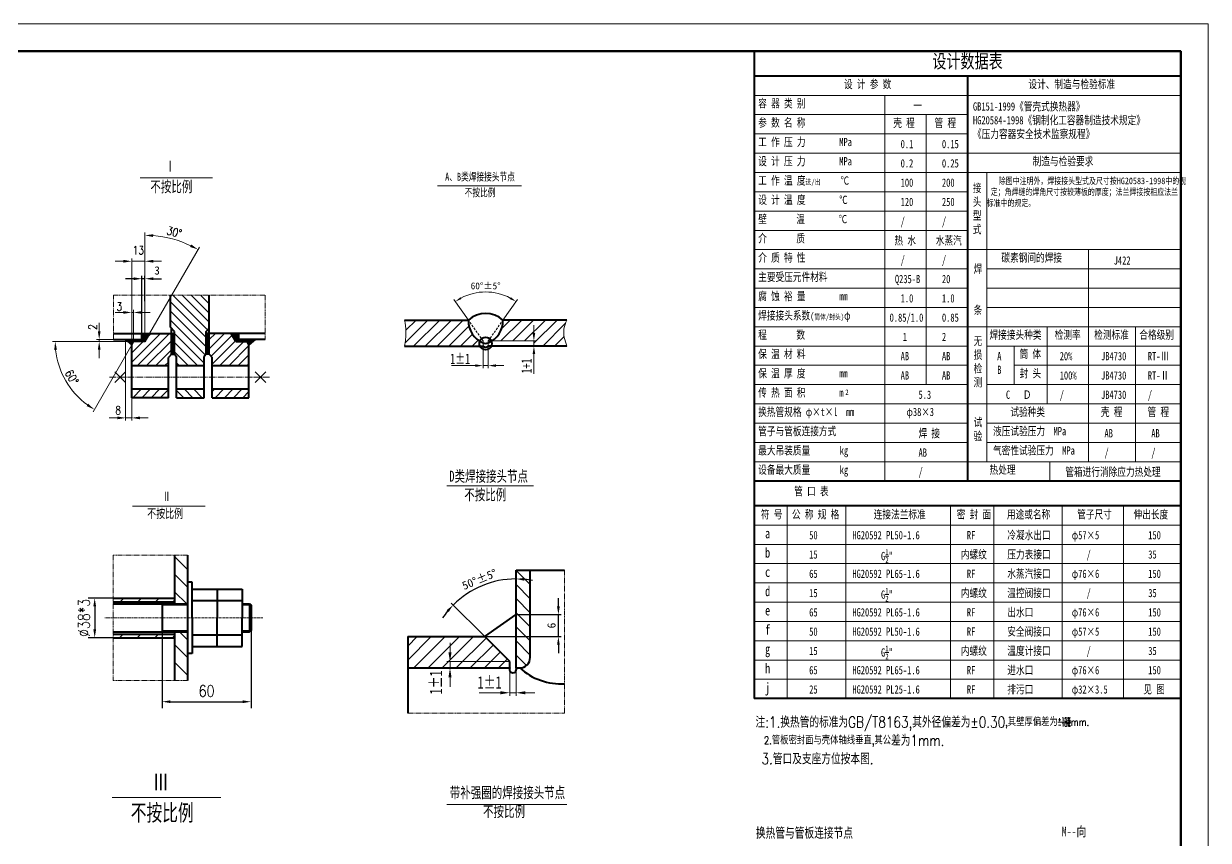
# Model space of a CAD drawing. Extents: x 0 to 19525, y -1551 to 5940.
# Drawn here: x 15222 to 19525, y 2975 to 5940 of the extents above; entities that cross this region are included whole.
import ezdxf

# ---------------------------------------------------------------- set-up
doc = ezdxf.new("R2010")
doc.units = 0
doc.header["$LTSCALE"] = 10
doc.header["$PDMODE"] = 1
for name, pattern in [('JXX-L', [2.95, 1.9, -0.25, 0.15, -0.25, 0.15, -0.25]), ('XX-L', [1.25, 0.75, -0.5]), ('ZXX-L', [3.28, 2.5, -0.3, 0.18, -0.3]), ('ZXX-S', [1.27, 0.75, -0.2, 0.12, -0.2])]:
    doc.linetypes.add(name, pattern=pattern)
doc.layers.get('Defpoints').update_dxf_attribs({"linetype": 'CONTINUOUS'})
doc.layers.add('5剖面线层', color=2, linetype='CONTINUOUS')
doc.layers.add('7标注层', color=4, linetype='CONTINUOUS')
for name, color, linetype, lineweight in [('A 粗实线', 1, 'CONTINUOUS', 40), ('B 细实线', 7, 'CONTINUOUS', 18), ('C 文 字', 2, 'CONTINUOUS', 20), ('D 短中心线', 3, 'ZXX-S', 18), ('E 长中心线', 3, 'ZXX-L', 18), ('G 长虚线', 6, 'XX-L', 20), ('I 长双点线', 3, 'JXX-L', 18), ('J 标注尺寸', 2, 'CONTINUOUS', 18)]:
    doc.layers.add(name, color=color, linetype=linetype, lineweight=lineweight)
doc.styles.add('HZTXT', font='SIMFANG.TTF', dxfattribs={"width": 0.75})
doc.styles.add('PC_TEXTSTYLE', font='romans.shx', dxfattribs={"width": 0.8, "bigfont": 'hzfs.shx'})
doc.styles.get("Standard").update_dxf_attribs({"font": 'SIMFANG.TTF'})
doc.styles.add('style2', font='SIMFANG.TTF', dxfattribs={"width": 0.7})
doc.styles.add('TH_GBDIM', font='romans.shx', dxfattribs={"width": 0.8, "bigfont": 'gbcbig.shx'})
doc.styles.add('标题中文', font='SIMFANG.TTF', dxfattribs={"width": 0.7})
doc.dimstyles.new('TH_GBDIM', dxfattribs={"dimscale": 12, "dimtxt": 3.5, "dimasz": 2.5, "dimexe": 2, "dimexo": 0, "dimgap": 1.5, "dimtad": 1, "dimdec": 1, "dimzin": 0, "dimdsep": 46, "dimtxsty": 'TH_GBDIM', "dimcen": 2.5, "dimclrd": 130, "dimclre": 130, "dimclrt": 3, "dimadec": 0, "dimazin": 0, "dimtfac": 0.714286, "dimtdec": 1, "dimtmove": 0, "dimatfit": 3, "dimfxl": 0, "dimtolj": 1, "dimtzin": 0, "dimlwd": -1, "dimlwe": -1, "dimarcsym": 0})
doc.dimstyles.new('通用标注4.0', dxfattribs={"dimscale": 10, "dimtxt": 3, "dimasz": 3, "dimexe": 1, "dimexo": 0, "dimgap": 1, "dimtad": 1, "dimdec": 0, "dimzin": 0, "dimdsep": 46, "dimtxsty": 'Standard', "dimcen": 0, "dimadec": 0, "dimazin": 0, "dimtfac": 0.375, "dimtdec": 0, "dimtmove": 2, "dimatfit": 3, "dimfxl": 0, "dimtzin": 0, "dimarcsym": 0})

# ---------------------------------------------------------------- blocks, each defined once
blk = doc.blocks.new('*D71')
at = {"layer": '7标注层', "color": 130}
for p, q in [((15547.6, 3854.6), (15456.4, 3854.6)), ((15480.4, 3824.6), (15480.4, 3740.9)), ((15547.6, 3710.9), (15456.4, 3710.9))]:
    blk.add_line(p, q, dxfattribs=at)
for points in [[(15475.4, 3824.6), (15485.4, 3824.6), (15480.4, 3854.6)], [(15475.4, 3740.9), (15485.4, 3740.9), (15480.4, 3710.9)]]:
    blk.add_solid(points, dxfattribs=at)
at = {"layer": 'Defpoints', "color": 0}
for p in [(15547.6, 3854.6), (15480.4, 3710.9), (15547.6, 3710.9)]:
    blk.add_point(p, dxfattribs=at)
at = {"layer": '7标注层', "color": 3, "insert": (15441.4, 3782.7), "char_height": 42, "attachment_point": 5, "rotation": 90, "style": 'TH_GBDIM'}
blk.add_mtext('\\A1;%%c38*3', dxfattribs=at)
blk = doc.blocks.new('*D72')
at = {"layer": '7标注层', "color": 130}
for p, q in [((15725.5, 3736.8), (15725.5, 3454.6)), ((16048.1, 3736.8), (16048.1, 3454.6)), ((15755.5, 3478.6), (16018.1, 3478.6))]:
    blk.add_line(p, q, dxfattribs=at)
for points in [[(15755.5, 3483.6), (15755.5, 3473.6), (15725.5, 3478.6)], [(16018.1, 3483.6), (16018.1, 3473.6), (16048.1, 3478.6)]]:
    blk.add_solid(points, dxfattribs=at)
at = {"layer": 'Defpoints', "color": 0}
for p in [(15725.5, 3736.8), (16048.1, 3736.8), (16048.1, 3478.6)]:
    blk.add_point(p, dxfattribs=at)
at = {"layer": '7标注层', "color": 3, "insert": (15886.8, 3517.6), "char_height": 42, "attachment_point": 5, "style": 'TH_GBDIM'}
blk.add_mtext('\\A1;60', dxfattribs=at)
blk = doc.blocks.new('*D73')
at = {"layer": 'C 文 字', "color": 0}
for p, q in [((15592.6, 4793.4), (15592.6, 4498.9)), ((15614.7, 4582.3), (15614.7, 4498.9)), ((15562.6, 4508.9), (15532.6, 4508.9)), ((15592.6, 4508.9), (15614.7, 4508.9)), ((15644.7, 4508.9), (15674.7, 4508.9))]:
    blk.add_line(p, q, dxfattribs=at)
for points in [[(15562.6, 4513.9), (15562.6, 4503.9), (15592.6, 4508.9)], [(15644.7, 4513.9), (15644.7, 4503.9), (15614.7, 4508.9)]]:
    blk.add_solid(points, dxfattribs=at)
at = {"layer": 'Defpoints', "color": 0}
for p in [(15592.6, 4793.4), (15614.7, 4582.3), (15614.7, 4508.9)]:
    blk.add_point(p, dxfattribs=at)
at = {"layer": 'C 文 字', "color": 0, "insert": (15565.3, 4536.5), "char_height": 30, "attachment_point": 5, "style": 'TH_GBDIM'}
blk.add_mtext('8', dxfattribs=at)
blk = doc.blocks.new('*D74')
at = {"layer": 'C 文 字', "color": 0}
for p, q in [((15621.5, 4786.1), (15326.8, 4786.1)), ((15614.7, 4774.3), (15474.2, 4530.9))]:
    blk.add_line(p, q, dxfattribs=at)
blk.add_arc((15621.5, 4786.1), 284.7, 186.0399, 233.9601, dxfattribs=at)
for points in [[(15333.4, 4755.9), (15343.4, 4756.4), (15336.8, 4786.1)], [(15456.7, 4560.1), (15451.3, 4551.7), (15479.2, 4539.5)]]:
    blk.add_solid(points, dxfattribs=at)
at = {"layer": 'Defpoints', "color": 0}
for p in [(15621.5, 4786.1), (15621.5, 4786.1), (15662.9, 4786.1), (15614.7, 4774.3), (15354, 4688.7)]:
    blk.add_point(p, dxfattribs=at)
at = {"layer": 'C 文 字', "color": 0, "insert": (15397.3, 4656.7), "char_height": 30, "attachment_point": 5, "rotation": 300, "style": 'TH_GBDIM'}
blk.add_mtext('60°', dxfattribs=at)
blk = doc.blocks.new('*D75')
at = {"layer": 'C 文 字', "color": 0}
for p, q in [((15584.7, 4891.7), (15554.7, 4891.7)), ((15614.7, 4799.1), (15614.7, 4901.7)), ((15621.5, 4891.7), (15614.7, 4891.7)), ((15621.5, 4786.1), (15621.5, 4901.7)), ((15651.5, 4891.7), (15681.5, 4891.7))]:
    blk.add_line(p, q, dxfattribs=at)
for points in [[(15584.7, 4896.7), (15584.7, 4886.7), (15614.7, 4891.7)], [(15651.5, 4896.7), (15651.5, 4886.7), (15621.5, 4891.7)]]:
    blk.add_solid(points, dxfattribs=at)
at = {"layer": 'Defpoints', "color": 0}
for p in [(15614.7, 4891.7), (15614.7, 4799.1), (15621.5, 4786.1)]:
    blk.add_point(p, dxfattribs=at)
at = {"layer": 'C 文 字', "color": 0, "insert": (15569.8, 4913.1), "char_height": 30, "attachment_point": 5, "style": 'TH_GBDIM'}
blk.add_mtext('3', dxfattribs=at)
blk = doc.blocks.new('*D76')
at = {"layer": 'C 文 字', "color": 0}
for p, q in [((15496.7, 4823.5), (15496.7, 4853.5)), ((15634.2, 4793.5), (15486.7, 4793.5)), ((15633.7, 4786.1), (15486.7, 4786.1)), ((15496.7, 4786.1), (15496.7, 4793.5)), ((15496.7, 4756.1), (15496.7, 4726.1))]:
    blk.add_line(p, q, dxfattribs=at)
for points in [[(15491.7, 4823.5), (15501.7, 4823.5), (15496.7, 4793.5)], [(15491.7, 4756.1), (15501.7, 4756.1), (15496.7, 4786.1)]]:
    blk.add_solid(points, dxfattribs=at)
at = {"layer": 'Defpoints', "color": 0}
for p in [(15496.7, 4793.5), (15633.7, 4786.1), (15634.2, 4793.5)]:
    blk.add_point(p, dxfattribs=at)
at = {"layer": 'C 文 字', "color": 0, "insert": (15472.9, 4838.8), "char_height": 30, "attachment_point": 5, "rotation": 90, "style": 'TH_GBDIM'}
blk.add_mtext('2', dxfattribs=at)
blk = doc.blocks.new('*D77')
at = {"layer": 'C 文 字', "color": 0}
for p, q in [((15584.7, 5077.6), (15554.7, 5077.6)), ((15614.7, 4774.3), (15614.7, 5087.6)), ((15662.9, 5077.6), (15614.7, 5077.6)), ((15662.9, 4970.2), (15662.9, 5087.6)), ((15692.9, 5077.6), (15722.9, 5077.6))]:
    blk.add_line(p, q, dxfattribs=at)
for points in [[(15584.7, 5082.6), (15584.7, 5072.6), (15614.7, 5077.6)], [(15692.9, 5082.6), (15692.9, 5072.6), (15662.9, 5077.6)]]:
    blk.add_solid(points, dxfattribs=at)
at = {"layer": 'Defpoints', "color": 0}
for p in [(15614.7, 5077.6), (15662.9, 4970.2), (15614.7, 4774.3)]:
    blk.add_point(p, dxfattribs=at)
at = {"layer": 'C 文 字', "color": 0, "insert": (15638.8, 5117.6), "char_height": 30, "attachment_point": 5, "style": 'TH_GBDIM'}
blk.add_mtext('13', dxfattribs=at)
blk = doc.blocks.new('*D78')
at = {"layer": 'C 文 字', "color": 0, "lineweight": -2}
for p, q in [((15621.7, 5014.2), (15591.7, 5014.2)), ((15651.7, 4815.8), (15651.7, 5024.2)), ((15662.9, 5014.2), (15651.7, 5014.2)), ((15662.9, 4932.2), (15662.9, 5024.2)), ((15692.9, 5014.2), (15722.9, 5014.2))]:
    blk.add_line(p, q, dxfattribs=at)
at = {"layer": 'C 文 字', "color": 0}
for points in [[(15621.7, 5019.2), (15621.7, 5009.2), (15651.7, 5014.2)], [(15692.9, 5019.2), (15692.9, 5009.2), (15662.9, 5014.2)]]:
    blk.add_solid(points, dxfattribs=at)
at = {"layer": 'Defpoints', "color": 0}
for p in [(15651.7, 5014.2), (15662.9, 4932.2), (15651.7, 4815.8)]:
    blk.add_point(p, dxfattribs=at)
at = {"layer": 'C 文 字', "color": 0, "insert": (15706.9, 5044), "char_height": 30, "attachment_point": 5}
blk.add_mtext('3', dxfattribs=at)
blk = doc.blocks.new('*D79')
at = {"layer": 'C 文 字', "color": 0}
for p, q in [((15662.9, 4786.1), (15662.9, 5181.7)), ((15680, 4815.8), (15860.7, 5128.7))]:
    blk.add_line(p, q, dxfattribs=at)
blk.add_arc((15662.9, 4786.1), 385.6, 64.4586, 85.5414, dxfattribs=at)
for points in [[(15692.6, 5165.6), (15693, 5175.6), (15662.9, 5171.7)], [(15831.4, 5138.5), (15826.8, 5129.6), (15855.7, 5120.1)]]:
    blk.add_solid(points, dxfattribs=at)
at = {"layer": 'Defpoints', "color": 0}
for p in [(15794.7, 5148.5), (15662.9, 4786.1), (15662.9, 4786.1), (15662.9, 4783.7), (15680, 4815.8)]:
    blk.add_point(p, dxfattribs=at)
at = {"layer": 'C 文 字', "color": 0, "insert": (15769.3, 5183.5), "char_height": 30, "attachment_point": 5, "rotation": 345, "style": 'TH_GBDIM'}
blk.add_mtext('30°', dxfattribs=at)
blk = doc.blocks.new('*D88')
at = {"layer": 'Defpoints', "color": 0}
for p in [(16927.3, 3913.3), (17010.9, 3904.4), (16896.9, 3715.1), (16988.1, 3623.9), (17010.9, 3601.1)]:
    blk.add_point(p, dxfattribs=at)
at = {"layer": 'J 标注尺寸', "color": 0, "lineweight": -2}
for p, q in [((17010.9, 3904.4), (17010.9, 3934.3)), ((16896.9, 3715.1), (16775.3, 3836.7))]:
    blk.add_line(p, q, dxfattribs=at)
for start, end in [(90, 135), (79.3585, 84.6792), (140.3208, 145.6415)]:
    blk.add_arc((17010.9, 3601.1), 323.2, start, end, dxfattribs=at)
at = {"layer": 'J 标注尺寸', "color": 0}
for points in [[(17040.6, 3917.9), (17041.1, 3927.9), (17010.9, 3924.3)], [(16758.5, 3810.8), (16765.9, 3804.1), (16782.4, 3829.7)]]:
    blk.add_solid(points, dxfattribs=at)
at = {"layer": 'J 标注尺寸', "color": 0, "insert": (16877.7, 3922.8), "char_height": 30, "attachment_point": 5, "rotation": 22.5}
blk.add_mtext('{\\f仿宋_GB2312|b0|i0|c134|p49;50°±5°}', dxfattribs=at)
blk = doc.blocks.new('*D89')
at = {"layer": 'Defpoints', "color": 0}
for p in [(17010.9, 3795), (17164.6, 3795), (16896.9, 3715.1)]:
    blk.add_point(p, dxfattribs=at)
at = {"layer": 'J 标注尺寸', "color": 0, "lineweight": -2}
for p, q in [((17164.6, 3825), (17164.6, 3855)), ((17010.9, 3795), (17174.6, 3795)), ((17164.6, 3715.1), (17164.6, 3795)), ((16896.9, 3715.1), (17174.6, 3715.1)), ((17164.6, 3685.1), (17164.6, 3655.1))]:
    blk.add_line(p, q, dxfattribs=at)
at = {"layer": 'J 标注尺寸', "color": 0}
for points in [[(17159.6, 3825), (17169.6, 3825), (17164.6, 3795)], [(17159.6, 3685.1), (17169.6, 3685.1), (17164.6, 3715.1)]]:
    blk.add_solid(points, dxfattribs=at)
at = {"layer": 'J 标注尺寸', "color": 0, "insert": (17139.6, 3755.1), "char_height": 30, "attachment_point": 5, "rotation": 90}
blk.add_mtext('6', dxfattribs=at)

msp = doc.modelspace()

# ---------------------------------------------------------------- hatches: boundary and pattern name
at = {"layer": '5剖面线层'}
h = msp.add_hatch(dxfattribs=at)
h.set_pattern_fill('ANSI37', color=256, scale=0.92625, style=0)
h.set_pattern_definition([(315, (-19956.0406, -10829.47), (-2.07949056, -2.07949056), []), (225, (-19956.0406, -10829.47), (-2.07949056, 2.07949056), [])])
h.paths.add_polyline_path([(15662.85, 4786.12), (15621.52, 4786.12), (15614.69, 4774.27), (15592.46, 4793.53), (15651.74, 4793.53), (15651.74, 4815.76), (15679.96, 4815.76)])
h.paths.add_polyline_path([(15770.3, 4739.8), (15759.18, 4739.8), (15759.18, 4815.76), (15770.3, 4815.76)])
h.paths.add_polyline_path([(15896.27, 4739.8), (15885.15, 4739.8), (15885.15, 4815.76), (15896.27, 4815.76)])
h.paths.add_polyline_path([(16003.71, 4793.53), (16062.99, 4793.53), (16040.76, 4774.27), (16033.92, 4786.12), (15992.6, 4786.12), (15975.48, 4815.76), (16003.71, 4815.76)])
at = {"layer": 'B 细实线'}
h = msp.add_hatch(dxfattribs=at)
h.set_pattern_fill('ANSI31', color=256, scale=1.1875, angle=-90, style=0)
h.set_pattern_definition([(315, (5172.456, 29704.286), (31.99216, 31.99216), [])])
h.paths.add_polyline_path([(15770.53, 3833.63), (15817.87, 3833.63), (15817.87, 4009.99), (15770.53, 4009.99)])
h.paths.add_polyline_path([(15770.53, 3555.47), (15817.87, 3555.47), (15817.87, 3719.1), (15817.87, 3731.83), (15770.53, 3731.83)])
at = {"layer": 'J 标注尺寸'}
h = msp.add_hatch(dxfattribs=at)
h.set_pattern_fill('ANSI31', color=256, scale=0.95, style=0)
h.set_pattern_definition([(45, (-19980.57, -51190.893), (-25.59373, 25.59373), [])])
h.paths.add_polyline_path([(16617.19, 3715.14), (16617.19, 3601.14), (16770.9, 3601.14), (16770.9, 3623.94), (16988.11, 3623.94), (16896.91, 3715.14)])
h.paths.add_polyline_path([(16988.11, 3601.14), (16988.11, 3623.94), (16770.9, 3623.94), (16770.9, 3601.14)])

# ---------------------------------------------------------------- linework, layer by layer
at = {"layer": '5剖面线层'}
for p, q in [((15890.49, 4828.5), (15764.38, 4954.62)), ((15896.27, 4856), (15797.65, 4954.62)), ((15896.27, 4889.27), (15830.92, 4954.62)), ((15896.27, 4922.54), (15864.19, 4954.62)), ((15885.15, 4800.57), (15755.48, 4930.25)), ((15885.15, 4767.3), (15755.48, 4896.97)), ((15882.26, 4736.92), (15755.48, 4863.7)), ((15614.69, 4711.28), (15719.16, 4815.76)), ((15614.69, 4744.56), (15656.25, 4786.12)), ((15619.54, 4782.68), (15622.97, 4786.12)), ((15635.72, 4699.05), (15752.43, 4815.76)), ((15668.99, 4699.05), (15759.18, 4789.24)), ((15671.87, 4801.74), (15685.89, 4815.76)), ((15877.74, 4708.17), (15770.3, 4815.61)), ((15853.58, 4699.05), (15770.3, 4782.34)), ((15896.27, 4793.23), (15918.79, 4815.76)), ((15896.27, 4759.96), (15952.06, 4815.76)), ((15902.82, 4733.25), (15979.09, 4809.51)), ((15907.38, 4704.53), (15991.27, 4788.42)), ((15935.17, 4699.05), (16022.24, 4786.12)), ((15702.27, 4699.05), (15759.18, 4755.96)), ((15820.31, 4699.05), (15770.3, 4749.07)), ((15968.44, 4699.05), (16040.76, 4771.37)), ((16001.71, 4699.05), (16040.76, 4738.1)), ((15735.54, 4699.05), (15748.07, 4711.58)), ((15787.04, 4699.05), (15777.71, 4708.38)), ((16034.98, 4699.05), (16040.76, 4704.82)), ((15614.69, 4611.47), (15617.05, 4613.83)), ((15618.83, 4582.34), (15650.32, 4613.83)), ((15652.1, 4582.34), (15683.59, 4613.83)), ((15685.37, 4582.34), (15716.87, 4613.83)), ((15718.65, 4582.34), (15748.07, 4611.76)), ((15803.93, 4582.34), (15777.71, 4608.57)), ((15837.21, 4582.34), (15805.71, 4613.83)), ((15870.48, 4582.34), (15838.98, 4613.83)), ((15877.74, 4608.35), (15872.26, 4613.83)), ((15907.38, 4604.72), (15916.5, 4613.83)), ((15918.28, 4582.34), (15949.77, 4613.83)), ((15951.55, 4582.34), (15983.04, 4613.83)), ((15984.82, 4582.34), (16016.31, 4613.83)), ((16018.09, 4582.34), (16040.76, 4605.01))]:
    msp.add_line(p, q, dxfattribs=at)
at = {"layer": 'A 粗实线'}
for p, q in [((17875.22, 5840), (17875.22, 3489.89)), ((19425.22, 5749.83), (17875.22, 5749.83)), ((18650.22, 5749.83), (18650.22, 4279.83)), ((15755.48, 4837.99), (15755.48, 4954.62)), ((15896.27, 4739.8), (15896.27, 4954.62)), ((16605.89, 4864.23), (16837.68, 4864.23)), ((17194.89, 4864.23), (16963.11, 4864.23)), ((15770.3, 4823.17), (15755.48, 4837.99)), ((15759.18, 4739.8), (15759.18, 4834.28)), ((15770.3, 4739.8), (15770.3, 4823.17)), ((15885.15, 4823.17), (15896.27, 4834.28)), ((15885.15, 4739.8), (15885.15, 4823.17)), ((15548.12, 4815.76), (15770.3, 4815.76)), ((15548.12, 4793.53), (15651.74, 4793.53)), ((15592.46, 4793.53), (15614.69, 4774.27)), ((15614.69, 4774.27), (15621.52, 4786.12)), ((15662.85, 4786.12), (15621.52, 4786.12)), ((15651.74, 4793.53), (15651.74, 4815.76)), ((15662.85, 4786.12), (15679.96, 4815.76)), ((16099.8, 4815.76), (15885.15, 4815.76)), ((15992.6, 4786.12), (15975.48, 4815.76)), ((15992.6, 4786.12), (16033.92, 4786.12)), ((16003.71, 4793.53), (16003.71, 4815.76)), ((16099.8, 4793.53), (16003.71, 4793.53)), ((16040.76, 4774.27), (16033.92, 4786.12)), ((16062.99, 4793.53), (16040.76, 4774.27)), ((15614.69, 4582.34), (15614.69, 4774.27)), ((15759.18, 4739.8), (15748.07, 4728.69)), ((15759.18, 4739.8), (15770.3, 4739.8)), ((15770.3, 4739.8), (15777.71, 4732.39)), ((15885.15, 4739.8), (15877.74, 4732.39)), ((15896.27, 4739.8), (15885.15, 4739.8)), ((15896.27, 4739.8), (15907.38, 4728.69)), ((16040.76, 4582.34), (16040.76, 4774.27)), ((16605.89, 4769.23), (16890.89, 4769.23)), ((17194.89, 4769.23), (16909.89, 4769.23)), ((15614.69, 4699.05), (15748.07, 4699.05)), ((15748.07, 4582.34), (15748.07, 4728.69)), ((15777.71, 4582.34), (15777.71, 4732.39)), ((15777.71, 4699.05), (15877.74, 4699.05)), ((15877.74, 4582.34), (15877.74, 4732.39)), ((15907.38, 4582.34), (15907.38, 4728.69)), ((15907.38, 4699.05), (16040.76, 4699.05)), ((15614.69, 4613.83), (15748.07, 4613.83)), ((15777.71, 4613.83), (15877.74, 4613.83)), ((15907.38, 4613.83), (16040.76, 4613.83)), ((15748.07, 4582.34), (15614.69, 4582.34)), ((15777.71, 4582.34), (15877.74, 4582.34)), ((15907.38, 4582.34), (16040.76, 4582.34)), ((19425.22, 4279.83), (17875.22, 4279.83)), ((19425.22, 4189.89), (17875.22, 4189.89)), ((15770.53, 4009.99), (15770.53, 3833.63)), ((15817.87, 4009.99), (15817.87, 3719.1)), ((17010.91, 3956.55), (17187.2, 3956.55)), ((17010.91, 3601.14), (17010.91, 3956.55)), ((17062.21, 3639.14), (17062.21, 3956.55)), ((15834.98, 3912), (15817.87, 3912)), ((15834.98, 3782.73), (15834.98, 3912)), ((15834.98, 3886.59), (15925.2, 3886.59)), ((15925.2, 3886.59), (16015.43, 3886.59)), ((15925.2, 3886.59), (15925.2, 3782.73)), ((16015.43, 3886.59), (16015.43, 3782.73)), ((15547.58, 3854.59), (15770.53, 3854.59)), ((15547.58, 3841.12), (15770.53, 3841.12)), ((15547.58, 3833.63), (15817.87, 3833.63)), ((15725.53, 3833.63), (15725.53, 3731.83)), ((15925.2, 3845.14), (15834.98, 3845.14)), ((16015.43, 3845.14), (15925.2, 3845.14)), ((16015.43, 3833.63), (16042.96, 3833.63)), ((16042.96, 3833.63), (16042.96, 3731.83)), ((16042.96, 3833.63), (16048.15, 3828.67)), ((16048.15, 3828.67), (16048.15, 3736.79)), ((16896.91, 3715.14), (17010.91, 3794.97)), ((15834.98, 3782.73), (15834.98, 3653.46)), ((15925.2, 3678.87), (15925.2, 3782.73)), ((16015.43, 3678.87), (16015.43, 3782.73)), ((15547.58, 3731.83), (15817.87, 3731.83)), ((15547.58, 3724.34), (15770.53, 3724.34)), ((15547.58, 3710.87), (15770.53, 3710.87)), ((15770.53, 3731.83), (15770.53, 3555.47)), ((15817.87, 3719.1), (15817.87, 3555.47)), ((15925.2, 3720.31), (15834.98, 3720.31)), ((16015.43, 3720.31), (15925.2, 3720.31)), ((16015.43, 3731.83), (16042.96, 3731.83)), ((16015.43, 3731.83), (16042.96, 3731.83)), ((16042.96, 3731.83), (16048.15, 3736.79)), ((16617.19, 3715.14), (16617.19, 3437.2)), ((16617.19, 3715.14), (16896.91, 3715.14)), ((16988.11, 3623.94), (16896.91, 3715.14)), ((15834.98, 3678.87), (15925.2, 3678.87)), ((15925.2, 3678.87), (16015.43, 3678.87)), ((15834.98, 3653.46), (15817.87, 3653.46)), ((16988.11, 3601.14), (16988.11, 3623.94)), ((16617.19, 3601.14), (16988.11, 3601.14)), ((17010.91, 3601.14), (17024.21, 3601.14)), ((19425.22, 3489.89), (17875.22, 3489.89))]:
    msp.add_line(p, q, dxfattribs=at)
at = {"layer": 'A 粗实线', "color": 5, "lineweight": 120}
msp.add_lwpolyline([(11365.22, 100), (19425.22, 100), (19425.22, 5840), (11365.22, 5840)], close=True, dxfattribs=at)
at = {"layer": 'A 粗实线'}
for centre, radius, start, end in [((16900.39, 4780.7), 14.89, 230.3716, 309.6284), ((17024.21, 3639.14), 38, 270, 0), ((16999.51, 3596), 12.51, 155.70814, 24.29186), ((17175.2, 3769.32), 226.01, 228.08201, 273.04155)]:
    msp.add_arc(centre, radius, start, end, dxfattribs=at)
for centre, major_axis, start_param, end_param in [((16923.7, 4861.11), (60.87, 60.87), 2.3198803, 3.5360036), ((16900.39, 4793.96), (-66.6, 66.6), -1.5140383, -0.056758), ((16877.09, 4861.11), (-60.87, 60.87), 2.7471817, 3.963305), ((16900.39, 4779.32), (16.19, 16.19), 5.497787143782136, 11.78097245096172), ((16900.39, 4800.92), (-15.27, 15.27), 1.9007582, 2.8116308)]:
    msp.add_ellipse(centre, major_axis=major_axis, ratio=1, start_param=start_param, end_param=end_param, dxfattribs=at)
at = {"layer": 'B 细实线'}
for p, q in [((19425.22, 5679.83), (17875.22, 5679.83)), ((18350.22, 5679.83), (18350.22, 4279.83)), ((18650.22, 5609.83), (17875.22, 5609.83)), ((18500.22, 5609.83), (18500.22, 4629.83)), ((18650.22, 5539.83), (17875.22, 5539.83)), ((19425.22, 5469.83), (17875.22, 5469.83)), ((19425.22, 5399.83), (17875.22, 5399.83)), ((18720.22, 5399.83), (18720.22, 4349.83)), ((18650.22, 5329.83), (17875.22, 5329.83)), ((18650.22, 5259.83), (17875.22, 5259.83)), ((18650.22, 5189.83), (17875.22, 5189.83)), ((19425.22, 5119.83), (17875.22, 5119.83)), ((19090.22, 5119.83), (19090.22, 4349.83)), ((18650.22, 5049.83), (17875.22, 5049.83)), ((19425.22, 5049.83), (18720.22, 5049.83)), ((18650.22, 4979.83), (17875.22, 4979.83)), ((19425.22, 4979.83), (18720.22, 4979.83)), ((18650.22, 4909.83), (17875.22, 4909.83)), ((19425.22, 4909.83), (18720.22, 4909.83)), ((18720.22, 4839.83), (17875.22, 4839.83)), ((19425.22, 4839.83), (18720.22, 4839.83)), ((19425.22, 4839.83), (18720.22, 4839.83)), ((18940.22, 4839.83), (18940.22, 4559.83)), ((19260.22, 4839.83), (19260.22, 4349.83)), ((18650.22, 4769.83), (17875.22, 4769.83)), ((19425.22, 4769.83), (18720.22, 4769.83)), ((18820.22, 4769.83), (18820.22, 4629.83)), ((18650.22, 4699.83), (17875.22, 4699.83)), ((19425.22, 4699.83), (18820.22, 4699.83)), ((15592.55, 4637.12), (15553.9, 4675.77)), ((15553.9, 4637.12), (15592.55, 4675.77)), ((16062.9, 4637.12), (16101.55, 4675.77)), ((16101.55, 4637.12), (16062.9, 4675.77)), ((18650.22, 4629.83), (17875.22, 4629.83)), ((19425.22, 4629.83), (18720.22, 4629.83)), ((19425.22, 4559.83), (17875.22, 4559.83)), ((18650.22, 4489.83), (17875.22, 4489.83)), ((19425.22, 4489.83), (18720.22, 4489.83)), ((18650.22, 4419.83), (17875.22, 4419.83)), ((19425.22, 4419.83), (18720.22, 4419.83)), ((19425.22, 4419.83), (18720.22, 4419.83)), ((19425.22, 4349.83), (17875.22, 4349.83)), ((18949.88, 4349.83), (18949.88, 4279.83)), ((17995.22, 4189.89), (17995.22, 3489.89)), ((18208.7, 4189.89), (18208.7, 3489.89)), ((18588.58, 4189.89), (18588.58, 3489.89)), ((18746.58, 4189.89), (18746.58, 3489.89)), ((18993.91, 4189.89), (18993.91, 3489.89)), ((19217.24, 4189.89), (19217.24, 3489.89)), ((19425.22, 4119.89), (17875.22, 4119.89)), ((19425.22, 4049.89), (17875.22, 4049.89)), ((19425.22, 3979.89), (17875.22, 3979.89)), ((19425.22, 3909.89), (17875.22, 3909.89)), ((15572.71, 3841.12), (15586.19, 3854.59)), ((15636.7, 3841.12), (15650.17, 3854.59)), ((15700.68, 3841.12), (15714.16, 3854.59)), ((15764.67, 3841.12), (15770.53, 3846.98)), ((19425.22, 3839.89), (17875.22, 3839.89)), ((15725.53, 3828.67), (15817.87, 3828.67)), ((16015.43, 3828.67), (16048.15, 3828.67)), ((19425.22, 3769.89), (17875.22, 3769.89)), ((15570.43, 3710.87), (15583.9, 3724.34)), ((15634.41, 3710.87), (15647.89, 3724.34)), ((15698.4, 3710.87), (15711.87, 3724.34)), ((15725.53, 3736.79), (15817.87, 3736.79)), ((15762.38, 3710.87), (15770.53, 3719.01)), ((16015.43, 3736.79), (16048.15, 3736.79)), ((19425.22, 3699.89), (17875.22, 3699.89)), ((19425.22, 3629.89), (17875.22, 3629.89)), ((19425.22, 3559.89), (17875.22, 3559.89))]:
    msp.add_line(p, q, dxfattribs=at)
msp.add_lwpolyline([(11115.22, 0), (19525.22, 0), (19525.22, 5940), (11115.22, 5940)], close=True, dxfattribs=at)
at = {"layer": 'C 文 字'}
for p, q in [((15645.21, 5380.17), (15908.35, 5380.17)), ((16725.29, 5351.45), (17030.55, 5351.45))]:
    msp.add_line(p, q, dxfattribs=at)
at = {"layer": 'D 短中心线'}
msp.add_line((16091.19, 3782.73), (15517.52, 3782.73), dxfattribs=at)
at = {"layer": 'E 长中心线'}
msp.add_line((15533.56, 4656.44), (16115.14, 4656.44), dxfattribs=at)
at = {"layer": 'G 长虚线'}
for p, q in [((16890.89, 4788.23), (16837.68, 4864.23)), ((16909.89, 4788.23), (16963.11, 4864.23)), ((16890.89, 4769.23), (16890.89, 4788.23)), ((16909.89, 4769.23), (16909.89, 4788.23))]:
    msp.add_line(p, q, dxfattribs=at)
at = {"layer": 'I 长双点线'}
for p, q in [((15548.12, 4954.62), (16099.8, 4954.62)), ((15548.12, 4793.53), (15548.12, 4954.62)), ((16099.8, 4954.62), (16099.8, 4793.53)), ((15547.58, 4009.99), (15547.58, 3555.47)), ((15817.87, 4009.99), (15547.58, 4009.99)), ((17187.2, 3437.2), (17187.2, 3956.55)), ((15817.87, 3555.47), (15547.58, 3555.47)), ((16617.19, 3437.2), (17187.2, 3437.2))]:
    msp.add_line(p, q, dxfattribs=at)
at = {"layer": 'J 标注尺寸'}
for p, q in [((16837.68, 4864.23), (16785.09, 4939.33)), ((16963.11, 4864.23), (17015.7, 4939.33)), ((16607.74, 4781.23), (16690.74, 4864.23)), ((16610.77, 4826.91), (16648.09, 4864.23)), ((16638.4, 4769.23), (16733.4, 4864.23)), ((16681.06, 4769.23), (16776.06, 4864.23)), ((16723.71, 4769.23), (16818.71, 4864.23)), ((16955.99, 4788.23), (17031.99, 4864.23)), ((16958.63, 4833.52), (16989.34, 4864.23)), ((16998.65, 4788.23), (17074.65, 4864.23)), ((17041.31, 4788.23), (17117.31, 4864.23)), ((17075.65, 4779.92), (17159.96, 4864.23)), ((16766.37, 4769.23), (16839.65, 4842.52)), ((17075.65, 4816.73), (17075.65, 4845.23)), ((17107.62, 4769.23), (17189.74, 4851.36)), ((16809.03, 4769.23), (16852.51, 4812.72)), ((16851.68, 4769.23), (16873.58, 4791.13)), ((16909.89, 4788.23), (17085.15, 4788.23)), ((17075.65, 4788.23), (17075.65, 4769.23)), ((17150.27, 4769.23), (17185.35, 4804.31)), ((16890.89, 4769.23), (16890.89, 4689.24)), ((16909.89, 4769.23), (16909.89, 4689.24)), ((16909.89, 4769.23), (17085.15, 4769.23)), ((17075.65, 4740.73), (17075.65, 4668.4)), ((17192.93, 4769.23), (17194.42, 4770.72)), ((16862.39, 4698.74), (16776.51, 4698.74)), ((16909.89, 4698.74), (16890.89, 4698.74)), ((16938.39, 4698.74), (16966.89, 4698.74)), ((16759.02, 4261.73), (17074.78, 4261.73)), ((15617.89, 4188.34), (15881.02, 4188.34)), ((17062.21, 3903.75), (17010.91, 3955.05)), ((17062.21, 3954.94), (17060.6, 3956.55)), ((17062.21, 3852.56), (17010.91, 3903.86)), ((17062.21, 3801.38), (17010.91, 3852.68)), ((17062.21, 3750.19), (17010.91, 3801.49)), ((17062.21, 3699), (17010.91, 3750.3)), ((16770.9, 3658.14), (16770.9, 3692.34)), ((17062.21, 3647.81), (17010.91, 3699.11)), ((16988.11, 3623.94), (16759.5, 3623.94)), ((16770.9, 3623.94), (16770.9, 3601.14)), ((17048.73, 3610.11), (17010.91, 3647.93)), ((16988.11, 3601.14), (16759.5, 3601.14)), ((16988.11, 3601.14), (16988.11, 3499.62)), ((17010.91, 3601.14), (17010.91, 3499.62)), ((16770.9, 3566.94), (16770.9, 3532.74)), ((16953.91, 3511.02), (16877.12, 3511.02)), ((17010.91, 3511.02), (16988.11, 3511.02)), ((17045.11, 3511.02), (17079.31, 3511.02)), ((15543.3, 3131.05), (15937.99, 3131.05)), ((16759.37, 3106), (17194.83, 3106))]:
    msp.add_line(p, q, dxfattribs=at)
msp.add_arc((16900.39, 4774.66), 191.52, 62.1096, 117.8904, dxfattribs=at)
for points, knots in [([(16605.89, 4864.23), (16608.29, 4849.92), (16613.6, 4818.31), (16608.62, 4786.59), (16605.89, 4769.23)], [0, 0, 0, 0, 4.5530851, 10.0578484, 10.0578484, 10.0578484, 10.0578484]), ([(17194.89, 4864.23), (17190.52, 4853.69), (17177.79, 4822.99), (17188.12, 4790.54), (17194.89, 4769.23)], [0, 0, 0, 0, 3.5261974, 10.2637627, 10.2637627, 10.2637627, 10.2637627])]:
    msp.add_open_spline(points, degree=3, knots=knots, dxfattribs=at)
for points in [[(16812.87, 4940.56), (16808.74, 4947.32), (16790.54, 4931.55)], [(16992.05, 4947.32), (16987.92, 4940.56), (17010.25, 4931.55)], [(17070.9, 4816.73), (17080.4, 4816.73), (17075.65, 4788.23)], [(17070.9, 4740.73), (17080.4, 4740.73), (17075.65, 4769.23)], [(16862.39, 4703.49), (16862.39, 4693.99), (16890.89, 4698.74)], [(16938.39, 4703.49), (16938.39, 4693.99), (16909.89, 4698.74)], [(16765.2, 3658.14), (16776.6, 3658.14), (16770.9, 3623.94)], [(16765.2, 3566.94), (16776.6, 3566.94), (16770.9, 3601.14)], [(16953.91, 3516.72), (16953.91, 3505.32), (16988.11, 3511.02)], [(17045.11, 3516.72), (17045.11, 3505.32), (17010.91, 3511.02)]]:
    msp.add_solid(points, dxfattribs=at)

# ---------------------------------------------------------------- texts
at = {"layer": 'C 文 字', "width": 0.7}
for s, height, style, p in [('Ⅰ ', 39.9, 'style2', (15735.61, 5402.95)), ('A、B类焊接接头节点', 28.5, '标题中文', (16753.29, 5370.15)), ('不按比例', 39.9, 'style2', (15682.58, 5328.62)), ('不按比例', 28.5, '标题中文', (16824.14, 5312.99)), ('1±1', 38, 'style2', (16771.57, 4704.5)), ('D', 39.9, 'style2', (16768.18, 4277.4)), ('类焊接接头节点', 39.9, 'style2', (16787.51, 4277.4)), (' Ⅱ', 33.25, 'style2', (15709.36, 4207.32)), ('不按比例', 39.9, 'style2', (16822.71, 4210.18)), ('不按比例', 33.25, 'style2', (15670.96, 4145.37)), ('1±1', 45.6, 'style2', (16871.24, 3525.77)), (' Ⅲ', 59.85, 'style2', (15663.57, 3157.05)), ('不按比例', 59.85, 'style2', (15611.34, 3045.73))]:
    msp.add_text(s, height=height, dxfattribs=dict(at, style=style)).set_placement(p)
at = {"layer": 'C 文 字', "style": 'style2', "width": 0.7}
for s, height, p in [('1+1', 38, (17068.01, 4670.39)), ('1±1', 45.6, (16742.4, 3505.15))]:
    msp.add_text(s, height=height, rotation=90, dxfattribs=at).set_placement(p)
at = {"layer": 'C 文 字', "attachment_point": 1}
for s, insert, char_height, width, style in [('设计数据表', (18522.73, 5828.65), 50, 775, 'HZTXT'), ('设 计 参 数', (18201.82, 5735.65), 30, 480, 'HZTXT'), ('设计、制造与检验标准', (18871.74, 5735.65), 30, 480, 'HZTXT'), ('容 器 类 别', (17890.32, 5665.65), 30, 480, 'HZTXT'), ('一', (18453.48, 5658.1), 30, 480, 'HZTXT'), ('GB151-1999《管壳式换热器》\\PHG20584-1998《钢制化工容器制造技术规定》\\P《压力容器安全技术监察规程》', (18670.38, 5654.66), 30, 775, 'HZTXT'), ('参 数 名 称', (17890.32, 5595.65), 30, 480, 'HZTXT'), ('壳 程', (18380.84, 5594.85), 30, 480, 'HZTXT'), ('管 程', (18530.84, 5594.85), 30, 480, 'HZTXT'), ('工 作 压 力        MPa', (17890.32, 5525.65), 30, 480, 'HZTXT'), ('0.1', (18407.74, 5518.1), 30, 480, 'HZTXT'), ('0.15', (18557.74, 5518.1), 30, 480, 'HZTXT'), ('设 计 压 力        MPa', (17890.32, 5455.65), 30, 480, 'HZTXT'), ('0.2', (18407.74, 5448.1), 30, 480, 'HZTXT'), ('0.25', (18557.74, 5448.1), 30, 480, 'HZTXT'), (' 制造与检验要求', (18871.74, 5455.65), 30, 480, 'HZTXT'), ('工 作 温 度{\\H0.6667x;进/出      }℃', (17890.32, 5385.65), 30, 480, 'HZTXT'), ('   除图中注明外，焊接接头型式及尺寸按HG20583-1998中的规\\P 定；角焊缝的焊角尺寸按较薄板的厚度；法兰焊接按相应法兰标准中的规定。', (18720.22, 5381.43), 24, 705, 'HZTXT'), ('100', (18407.74, 5378.1), 30, 480, 'HZTXT'), ('200', (18557.74, 5378.1), 30, 480, 'HZTXT'), ('接\\P头\\P型\\P式', (18669.86, 5358.49), 30, 480, 'HZTXT'), ('设 计 温 度        ℃', (17890.32, 5315.65), 30, 480, 'HZTXT'), ('120', (18407.74, 5308.1), 30, 480, 'HZTXT'), ('250', (18557.74, 5308.1), 30, 480, 'HZTXT'), ('壁       温        ℃', (17890.32, 5245.65), 30, 480, 'HZTXT'), ('/', (18407.74, 5238.1), 30, 480, 'HZTXT'), ('/', (18557.74, 5238.1), 30, 480, 'HZTXT'), ('介       质', (17890.32, 5175.65), 30, 480, 'HZTXT'), ('热 水 ', (18385.31, 5168.1), 30, 480, 'HZTXT'), ('水蒸汽', (18535.31, 5168.1), 30, 480, 'HZTXT'), ('介 质 特 性', (17890.32, 5105.65), 30, 480, 'HZTXT'), ('/', (18407.74, 5098.1), 30, 480, 'HZTXT'), ('/', (18557.74, 5098.1), 30, 480, 'HZTXT'), ('碳素钢间的焊接', (18773.55, 5105.65), 30, 480, 'HZTXT'), ('J422', (19181.58, 5095.46), 30, 480, 'HZTXT'), ('主要受压元件材料', (17890.32, 5035.65), 30, 480, 'HZTXT'), ('焊\\P\\P\\P条', (18672.74, 5065.15), 30, 480, 'HZTXT'), ('Q235-B', (18386.91, 5028.1), 30, 480, 'HZTXT'), ('20', (18557.74, 5028.1), 30, 480, 'HZTXT'), ('腐 蚀 裕 量        mm', (17890.32, 4965.65), 30, 480, 'HZTXT'), ('1.0', (18407.74, 4958.1), 30, 480, 'HZTXT'), ('1.0', (18557.74, 4958.1), 30, 480, 'HZTXT'), ('焊接接头系数{\\H0.8333x;(\\H0.8x;筒体/封头)}φ{\\H0.8333x;        } ', (17890.32, 4895.65), 30, 480, 'HZTXT'), ('0.85/1.0', (18367.65, 4888.1), 30, 480, 'HZTXT'), ('0.85', (18557.74, 4888.1), 30, 480, 'HZTXT'), ('程       数 ', (17890.32, 4825.65), 30, 480, 'HZTXT'), ('焊接接头种类', (18730.24, 4825.65), 30, 480, 'HZTXT'), ('检测率', (18967.13, 4825.65), 30, 480, 'HZTXT'), ('检测标准', (19110.78, 4825.65), 30, 480, 'HZTXT'), ('合格级别', (19274.6, 4825.65), 30, 480, 'HZTXT'), ('1', (18415.76, 4818.1), 30, 480, 'HZTXT'), ('2', (18557.74, 4818.1), 30, 480, 'HZTXT'), ('无\\P损\\P检\\P测', (18672.74, 4802.99), 30, 480, 'HZTXT'), ('保 温 材 料', (17890.32, 4755.65), 30, 480, 'HZTXT'), ('AB', (18407.74, 4748.1), 30, 480, 'HZTXT'), ('AB', (18557.74, 4748.1), 30, 480, 'HZTXT'), ('A\\PB', (18758.43, 4748.46), 30, 480, 'HZTXT'), ('筒 体', (18839.57, 4755.65), 30, 480, 'HZTXT'), ('20%', (18985.56, 4748.1), 30, 480, 'HZTXT'), ('JB4730', (19135.56, 4748.1), 30, 480, 'HZTXT'), ('RT-Ⅲ', (19305.56, 4748.1), 30, 480, 'HZTXT'), ('保 温 厚 度        mm', (17890.32, 4685.65), 30, 480, 'HZTXT'), ('封 头', (18839.57, 4685.65), 30, 480, 'HZTXT'), ('AB', (18407.74, 4678.1), 30, 480, 'HZTXT'), ('AB', (18557.74, 4678.1), 30, 480, 'HZTXT'), ('100%', (18985.56, 4678.1), 30, 480, 'HZTXT'), ('JB4730', (19135.56, 4678.1), 30, 480, 'HZTXT'), ('RT-Ⅱ', (19305.56, 4678.1), 30, 480, 'HZTXT'), ('传 热 面 积        m ', (17890.32, 4615.65), 30, 480, 'HZTXT'), ('2', (18206.72, 4612.15), 20, 480, 'HZTXT'), ('5.3', (18472.65, 4608.1), 30, 480, 'HZTXT'), ('C   Ｄ', (18790.2, 4608.1), 30, 480, 'HZTXT'), ('/', (18985.56, 4608.1), 30, 480, 'HZTXT'), ('JB4730', (19135.56, 4608.1), 30, 480, 'HZTXT'), ('/', (19305.56, 4608.1), 30, 480, 'HZTXT'), ('换热管规格 φ×t×l  mm', (17890.32, 4545.65), 30, 480, 'HZTXT'), (' φ38×3   ', (18413.67, 4545.65), 30, 480, 'HZTXT'), ('试验种类', (18806.12, 4545.65), 30, 480, 'HZTXT'), ('壳 程 ', (19134.88, 4545.65), 30, 480, 'HZTXT'), ('管 程 ', (19304.49, 4545.65), 30, 480, 'HZTXT'), ('管子与管板连接方式', (17890.32, 4475.65), 30, 480, 'HZTXT'), ('试\\P验', (18672.74, 4507.84), 30, 480, 'HZTXT'), ('液压试验压力  MPa', (18743.31, 4475.65), 30, 480, 'HZTXT'), ('焊 接 ', (18472.65, 4468.1), 30, 480, 'HZTXT'), ('AB', (19148.12, 4468.1), 30, 480, 'HZTXT'), ('AB', (19318.12, 4468.1), 30, 480, 'HZTXT'), ('最大吊装质量       kg', (17890.32, 4405.65), 30, 480, 'HZTXT'), ('AB', (18472.65, 4398.1), 30, 480, 'HZTXT'), ('气密性试验压力  MPa', (18743.31, 4405.65), 30, 480, 'HZTXT'), ('/', (19148.12, 4398.1), 30, 480, 'HZTXT'), ('/', (19318.12, 4398.1), 30, 480, 'HZTXT'), ('设备最大质量       kg', (17890.32, 4335.65), 30, 480, 'HZTXT'), ('/', (18472.65, 4328.1), 30, 480, 'HZTXT'), ('热处理', (18730.7, 4335.65), 30, 480, 'HZTXT'), ('管箱进行消除应力热处理', (19005.74, 4328.1), 30, 480, 'HZTXT'), ('管 口 表', (18021, 4257.51), 30, 480, 'HZTXT'), (' 符 号', (17884.97, 4173.58), 30, 480, 'HZTXT'), ('公 称 规 格', (18012.99, 4173.58), 30, 480, 'HZTXT'), ('连接法兰标准', (18309.86, 4173.58), 30, 480, 'HZTXT'), ('密 封 面', (18611.66, 4173.58), 30, 480, 'HZTXT'), ('用途或名称', (18793.67, 4173.58), 30, 480, 'HZTXT'), ('管子尺寸', (19049, 4173.58), 30, 480, 'HZTXT'), ('伸出长度', (19253.66, 4173.58), 30, 480, 'HZTXT'), ('a', (17915.32, 4107.81), 36, 576, 'HZTXT'), ('50', (18075.59, 4098.16), 30, 480, 'HZTXT'), ('HG20592 PL50-1.6', (18232.27, 4098.16), 30, 480, 'HZTXT'), ('RF', (18648.31, 4098.16), 30, 480, 'HZTXT'), ('冷凝水出口', (18795.03, 4098.16), 30, 480, 'HZTXT'), ('φ57×5', (19029.28, 4098.16), 30, 480, 'HZTXT'), ('150', (19307.13, 4098.16), 30, 480, 'HZTXT'), ('b', (17915.32, 4037.81), 36, 576, 'HZTXT'), ('15', (18075.59, 4028.16), 30, 480, 'HZTXT'), ('\\A1;G{\\H0.7x;\\S1/2;}"', (18336.42, 4032.55), 30, 480, 'HZTXT'), ('内螺纹', (18626.34, 4028.16), 30, 480, 'HZTXT'), ('压力表接口', (18795.03, 4028.16), 30, 480, 'HZTXT'), ('/', (19083.08, 4028.16), 30, 480, 'HZTXT'), ('35', (19307.13, 4028.16), 30, 480, 'HZTXT'), ('c', (17915.32, 3967.81), 36, 576, 'HZTXT'), ('HG20592 PL65-1.6', (18232.27, 3958.16), 30, 480, 'HZTXT'), ('水蒸汽接口', (18795.03, 3958.16), 30, 480, 'HZTXT'), ('65', (18075.59, 3958.16), 30, 480, 'HZTXT'), ('RF', (18648.31, 3958.16), 30, 480, 'HZTXT'), ('φ76×6', (19029.28, 3958.16), 30, 480, 'HZTXT'), ('150', (19307.13, 3958.16), 30, 480, 'HZTXT'), ('d ', (17915.32, 3897.81), 36, 576, 'HZTXT'), ('15', (18075.59, 3888.16), 30, 480, 'HZTXT'), ('\\A1;G{\\H0.7x;\\S1/2;}"', (18336.42, 3892.55), 30, 480, 'HZTXT'), ('内螺纹', (18626.34, 3888.16), 30, 480, 'HZTXT'), ('温控阀接口', (18795.03, 3888.16), 30, 480, 'HZTXT'), ('/', (19083.08, 3888.16), 30, 480, 'HZTXT'), ('35', (19307.13, 3888.16), 30, 480, 'HZTXT'), ('e', (17915.32, 3827.81), 36, 576, 'HZTXT'), ('65', (18075.59, 3818.16), 30, 480, 'HZTXT'), ('HG20592 PL65-1.6', (18232.27, 3818.16), 30, 480, 'HZTXT'), ('RF', (18648.31, 3818.16), 30, 480, 'HZTXT'), ('出水口', (18795.03, 3818.16), 30, 480, 'HZTXT'), ('φ76×6', (19029.28, 3818.16), 30, 480, 'HZTXT'), ('150', (19307.13, 3818.16), 30, 480, 'HZTXT'), ('f', (17915.32, 3757.81), 36, 576, 'HZTXT'), ('50', (18075.59, 3748.16), 30, 480, 'HZTXT'), ('HG20592 PL50-1.6', (18232.27, 3748.16), 30, 480, 'HZTXT'), ('RF', (18648.31, 3748.16), 30, 480, 'HZTXT'), ('安全阀接口', (18795.03, 3748.16), 30, 480, 'HZTXT'), ('φ57×5', (19029.28, 3748.16), 30, 480, 'HZTXT'), ('150', (19307.13, 3748.16), 30, 480, 'HZTXT'), ('g', (17915.32, 3687.81), 36, 576, 'HZTXT'), ('15', (18075.59, 3678.16), 30, 480, 'HZTXT'), ('\\A1;G{\\H0.7x;\\S1/2;}"', (18336.42, 3682.55), 30, 480, 'HZTXT'), ('内螺纹', (18626.34, 3678.16), 30, 480, 'HZTXT'), ('温度计接口', (18795.03, 3678.16), 30, 480, 'HZTXT'), ('/', (19083.08, 3678.16), 30, 480, 'HZTXT'), ('35', (19307.13, 3678.16), 30, 480, 'HZTXT'), ('h', (17915.32, 3617.81), 36, 576, 'HZTXT'), ('65', (18075.59, 3608.16), 30, 480, 'HZTXT'), ('HG20592 PL65-1.6', (18232.27, 3608.16), 30, 480, 'HZTXT'), ('RF', (18648.31, 3608.16), 30, 480, 'HZTXT'), ('进水口', (18795.03, 3608.16), 30, 480, 'HZTXT'), ('φ76×6', (19029.28, 3608.16), 30, 480, 'HZTXT'), ('150', (19307.13, 3608.16), 30, 480, 'HZTXT'), ('j', (17915.32, 3547.81), 36, 576, 'HZTXT'), ('25', (18075.59, 3538.16), 30, 480, 'HZTXT'), ('HG20592 PL25-1.6', (18232.27, 3538.16), 30, 480, 'HZTXT'), ('RF', (18648.31, 3538.16), 30, 480, 'HZTXT'), ('排污口', (18795.03, 3538.16), 30, 480, 'HZTXT'), ('φ32×3.5', (19029.28, 3538.16), 30, 480, 'HZTXT'), ('见 图', (19289.2, 3538.16), 30, 480, 'HZTXT'), ('\\A1;注:1.换热管的标准为GB/T8163,其外径偏差为%%p0.30{\\H0.7x;,其壁厚偏差为\\H0.49x;\\L\\S+15%/-10%;\\H2.041x;\\lmm.\\P  2.管板密封面与壳体轴线垂直,其公}差为1mm.\\P 3.管口及支座方位按本图.\\P \\P ', (17880.44, 3424.59), 40, 15070.4, 'PC_TEXTSTYLE')]:
    msp.add_mtext(s, dxfattribs=dict(at, insert=insert, char_height=char_height, width=width, style=style))
at = {"layer": 'J 标注尺寸', "style": '标题中文', "width": 0.7}
msp.add_text('换热管与管板连接节点', height=36, dxfattribs=at).set_placement((17882, 2985.05))
at = {"layer": 'J 标注尺寸', "insert": (16900.39, 4988.04), "char_height": 24.7, "attachment_point": 5}
msp.add_mtext('{\\f仿宋_GB2312|b0|i0|c134|p49;60°±5°}', dxfattribs=at)
at = {"layer": 'J 标注尺寸', "attachment_point": 1}
for s, insert, char_height, width, style in [('{\\f仿宋_GB2312|b0|i0|c134|p49;带补强圈的焊接接头节点}', (16770.19, 3168.68), 39.9, 581.4, 'style2'), ('{\\f仿宋_GB2312|b0|i0|c134|p49;不按比例}', (16890.8, 3100.16), 39.9, 581.4, 'style2'), ('M--向', (18992.94, 3024.72), 35, 510, 'HZTXT')]:
    msp.add_mtext(s, dxfattribs=dict(at, insert=insert, char_height=char_height, width=width, style=style))

# ---------------------------------------------------------------- dimensions: what is measured, and where the dimension line sits
at = {"layer": '7标注层'}
dim = msp.add_linear_dim(base=(15480.43, 3710.87), p1=(15547.58, 3854.59), p2=(15547.58, 3710.87), angle=90, text='%%c38*3', dimstyle='TH_GBDIM', override={"dimgap": 1.5, "dimtad": 1, "dimjust": 0, "dimse1": 0, "dimse2": 0, "dimsd1": 0, "dimsd2": 0, "dimclrt": 3, "dimtvp": 0}, dxfattribs=at)
dim.commit()
dim.dimension.update_dxf_attribs({"geometry": '*D71', "text_midpoint": (15480.43, 3782.73), "dimtype": 160})
dim = msp.add_linear_dim(base=(16048.15, 3478.56), p1=(15725.53, 3736.79), p2=(16048.15, 3736.79), text='60', dimstyle='TH_GBDIM', override={"dimgap": 1.5, "dimtad": 1, "dimjust": 0, "dimse1": 0, "dimse2": 0, "dimsd1": 0, "dimsd2": 0, "dimclrt": 3, "dimtvp": 0}, dxfattribs=at)
dim.commit()
dim.dimension.update_dxf_attribs({"geometry": '*D72', "text_midpoint": (15886.84, 3517.56)})
at = {"layer": 'C 文 字'}
for base, line1, line2, picture, middle in [((15794.74, 5148.48), ((15662.85, 4786.12), (15679.96, 4815.76)), ((15662.85, 4786.12), (15662.85, 4783.74)), '*D79', (15769.34, 5183.54)), ((15353.98, 4688.74), ((15662.85, 4786.12), (15621.52, 4786.12)), ((15614.69, 4774.27), (15621.52, 4786.12)), '*D74', (15397.32, 4656.67))]:
    dim = msp.add_angular_dim_2l(base=base, line1=line1, line2=line2, dimstyle='通用标注4.0', override={"dimscale": 10, "dimtxsty": 'TH_GBDIM', "dimlwd": 65535, "dimlwe": 65535}, dxfattribs=at)
    dim.commit()
    dim.dimension.update_dxf_attribs({"geometry": picture, "text_midpoint": middle})
dim = msp.add_linear_dim(base=(15614.69, 5077.57), p1=(15662.85, 4970.22), p2=(15614.69, 4774.27), text='13', dimstyle='通用标注4.0', override={"dimscale": 10, "dimtxsty": 'TH_GBDIM', "dimlwd": 65535, "dimlwe": 65535}, dxfattribs=at)
dim.commit()
dim.dimension.update_dxf_attribs({"geometry": '*D77', "text_midpoint": (15638.77, 5117.57)})
dim = msp.add_linear_dim(base=(15651.74, 5014.17), p1=(15662.85, 4932.19), p2=(15651.74, 4815.76), text='3', dimstyle='通用标注4.0', dxfattribs=at)
dim.commit()
dim.dimension.update_dxf_attribs({"geometry": '*D78', "text_midpoint": (15706.94, 5044.05), "dimtype": 160})
for base, p1, p2, text, picture, middle in [((15614.69, 4891.72), (15621.52, 4786.12), (15614.69, 4799.07), '3', '*D75', (15569.78, 4913.12)), ((15614.69, 4508.86), (15592.55, 4793.44), (15614.69, 4582.34), '8', '*D73', (15565.26, 4536.45))]:
    dim = msp.add_linear_dim(base=base, p1=p1, p2=p2, text=text, dimstyle='通用标注4.0', override={"dimscale": 10, "dimtxsty": 'TH_GBDIM', "dimlwd": 65535, "dimlwe": 65535}, dxfattribs=at)
    dim.commit()
    dim.dimension.update_dxf_attribs({"geometry": picture, "text_midpoint": middle, "dimtype": 160})
dim = msp.add_linear_dim(base=(15496.65, 4793.53), p1=(15633.75, 4786.12), p2=(15634.22, 4793.53), angle=90, text='2', dimstyle='通用标注4.0', override={"dimscale": 10, "dimtxsty": 'TH_GBDIM', "dimlwd": 65535, "dimlwe": 65535}, dxfattribs=at)
dim.commit()
dim.dimension.update_dxf_attribs({"geometry": '*D76', "text_midpoint": (15472.87, 4838.77), "dimtype": 160})
at = {"layer": 'J 标注尺寸'}
dim = msp.add_angular_dim_2l(base=(16927.27, 3913.3), line1=((17010.91, 3601.14), (17010.91, 3904.43)), line2=((16988.11, 3623.94), (16896.91, 3715.14)), text='{\\f仿宋_GB2312|b0|i0|c134|p49;50°±5°}', dimstyle='通用标注4.0', dxfattribs=at)
dim.commit()
dim.dimension.update_dxf_attribs({"geometry": '*D88', "text_midpoint": (16877.68, 3922.81)})
dim = msp.add_linear_dim(base=(17164.6, 3794.97), p1=(16896.91, 3715.14), p2=(17010.91, 3794.97), angle=90, text='6', dimstyle='通用标注4.0', dxfattribs=at)
dim.commit()
dim.dimension.update_dxf_attribs({"geometry": '*D89', "text_midpoint": (17139.6, 3755.06)})

doc.saveas('drawing.dxf')
